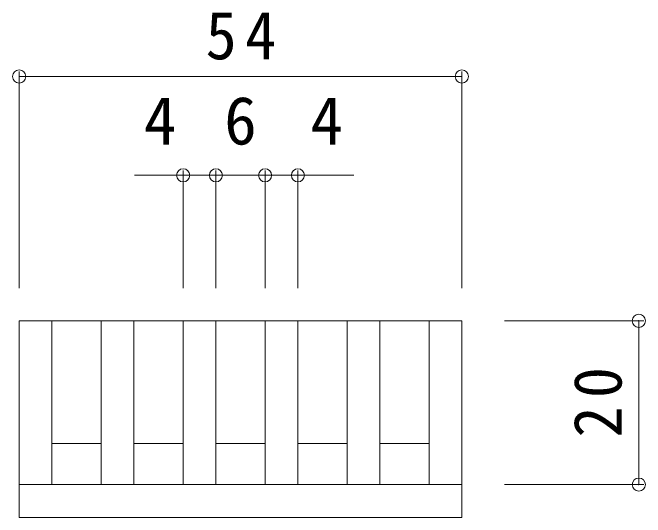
# Model space of a CAD drawing. Units: millimetres on the paper, enlarged 5 times, with parts at other scales. Extents: x -1741 to 1924, y -1327 to 1336.
# Drawn here: x 1049 to 1241.9, y 22.4 to 176.5 of the extents above; entities that cross this region are included whole.
import ezdxf
from ezdxf.enums import TextEntityAlignment as Align

# ---------------------------------------------------------------- set-up
doc = ezdxf.new("R2010")
doc.units = ezdxf.units.MM
doc.header["$LTSCALE"] = 5
doc.header["$PDMODE"] = 32
doc.header["$PDSIZE"] = 4
doc.layers.add('D-2_0218_', color=3, linetype='Continuous', lineweight=5)
doc.layers.add('D-4_0216_', color=7, linetype='Continuous', lineweight=5)
doc.styles.add('ＭＳ ゴシック', font='')
doc.styles.get('ＭＳ ゴシック').set_extended_font_data('MS Gothic')

msp = doc.modelspace()

# ---------------------------------------------------------------- linework, layer by layer
at = {"layer": 'D-2_0218_'}
for p, q in [((1050.951, 82.45), (1050.951, 32.45)), ((1050.951, 82.45), (1185.951, 82.45)), ((1060.951, 82.45), (1060.951, 32.45)), ((1075.951, 82.45), (1075.951, 32.45)), ((1085.951, 82.45), (1085.951, 32.45)), ((1100.951, 82.45), (1100.951, 32.45)), ((1110.951, 82.45), (1110.951, 32.45)), ((1125.951, 82.45), (1125.951, 32.45)), ((1135.951, 82.45), (1135.951, 32.45)), ((1150.951, 82.45), (1150.951, 32.45)), ((1160.951, 82.45), (1160.951, 32.45)), ((1175.951, 82.45), (1175.951, 32.45)), ((1185.951, 82.45), (1185.951, 32.45)), ((1060.951, 44.95), (1075.951, 44.95)), ((1085.951, 44.95), (1100.951, 44.95)), ((1110.951, 44.95), (1125.951, 44.95)), ((1135.951, 44.95), (1150.951, 44.95)), ((1160.951, 44.95), (1175.951, 44.95)), ((1050.951, 32.45), (1185.951, 32.45))]:
    msp.add_line(p, q, dxfattribs=at)
msp.add_lwpolyline([(1050.951, 32.45), (1050.951, 22.45), (1185.951, 22.45), (1185.951, 32.45)], dxfattribs=at)
at = {"layer": 'D-4_0216_'}
for p, q in [((1050.951, 158.539), (1050.951, 92.45)), ((1185.951, 158.539), (1185.951, 92.45)), ((1050.951, 157.039), (1185.951, 157.039)), ((1100.951, 128.361), (1100.951, 92.45)), ((1110.951, 128.361), (1110.951, 92.45)), ((1125.951, 128.361), (1125.951, 92.45)), ((1135.951, 128.361), (1135.951, 92.45)), ((1086.088, 126.861), (1110.951, 126.861)), ((1110.951, 126.861), (1125.951, 126.861)), ((1125.951, 126.861), (1152.969, 126.861)), ((1241.428, 82.45), (1199.018, 82.45)), ((1239.928, 32.45), (1239.928, 82.45)), ((1241.428, 32.45), (1199.018, 32.45))]:
    msp.add_line(p, q, dxfattribs=at)
for p in [(1050.951, 157.039), (1185.951, 157.039), (1100.951, 126.861), (1110.951, 126.861), (1125.951, 126.861), (1135.951, 126.861), (1239.928, 82.45), (1239.928, 32.45)]:
    msp.add_point(p, dxfattribs=at)

# ---------------------------------------------------------------- texts
at = {"layer": 'D-4_0216_', "color": 2, "style": 'ＭＳ ゴシック'}
for s, p in [('6', (1113.451, 131.861)), ('4', (1088.957, 131.861)), ('4', (1139.754, 131.861))]:
    msp.add_text(s, height=14.66, dxfattribs=at).set_placement(p, align=Align.BOTTOM_LEFT)
at = {"layer": 'D-4_0216_', "color": 2, "insert": (1107.826, 162.039), "char_height": 14.66, "attachment_point": 7, "style": 'ＭＳ ゴシック'}
msp.add_mtext('\\T1.27;\\W0.95;54', dxfattribs=at)
at = {"layer": 'D-4_0216_', "color": 2, "insert": (1234.928, 46.825), "char_height": 14.66, "attachment_point": 7, "rotation": 90, "style": 'ＭＳ ゴシック'}
msp.add_mtext('\\T1.27;\\W0.95;20', dxfattribs=at)

doc.saveas('drawing.dxf')
